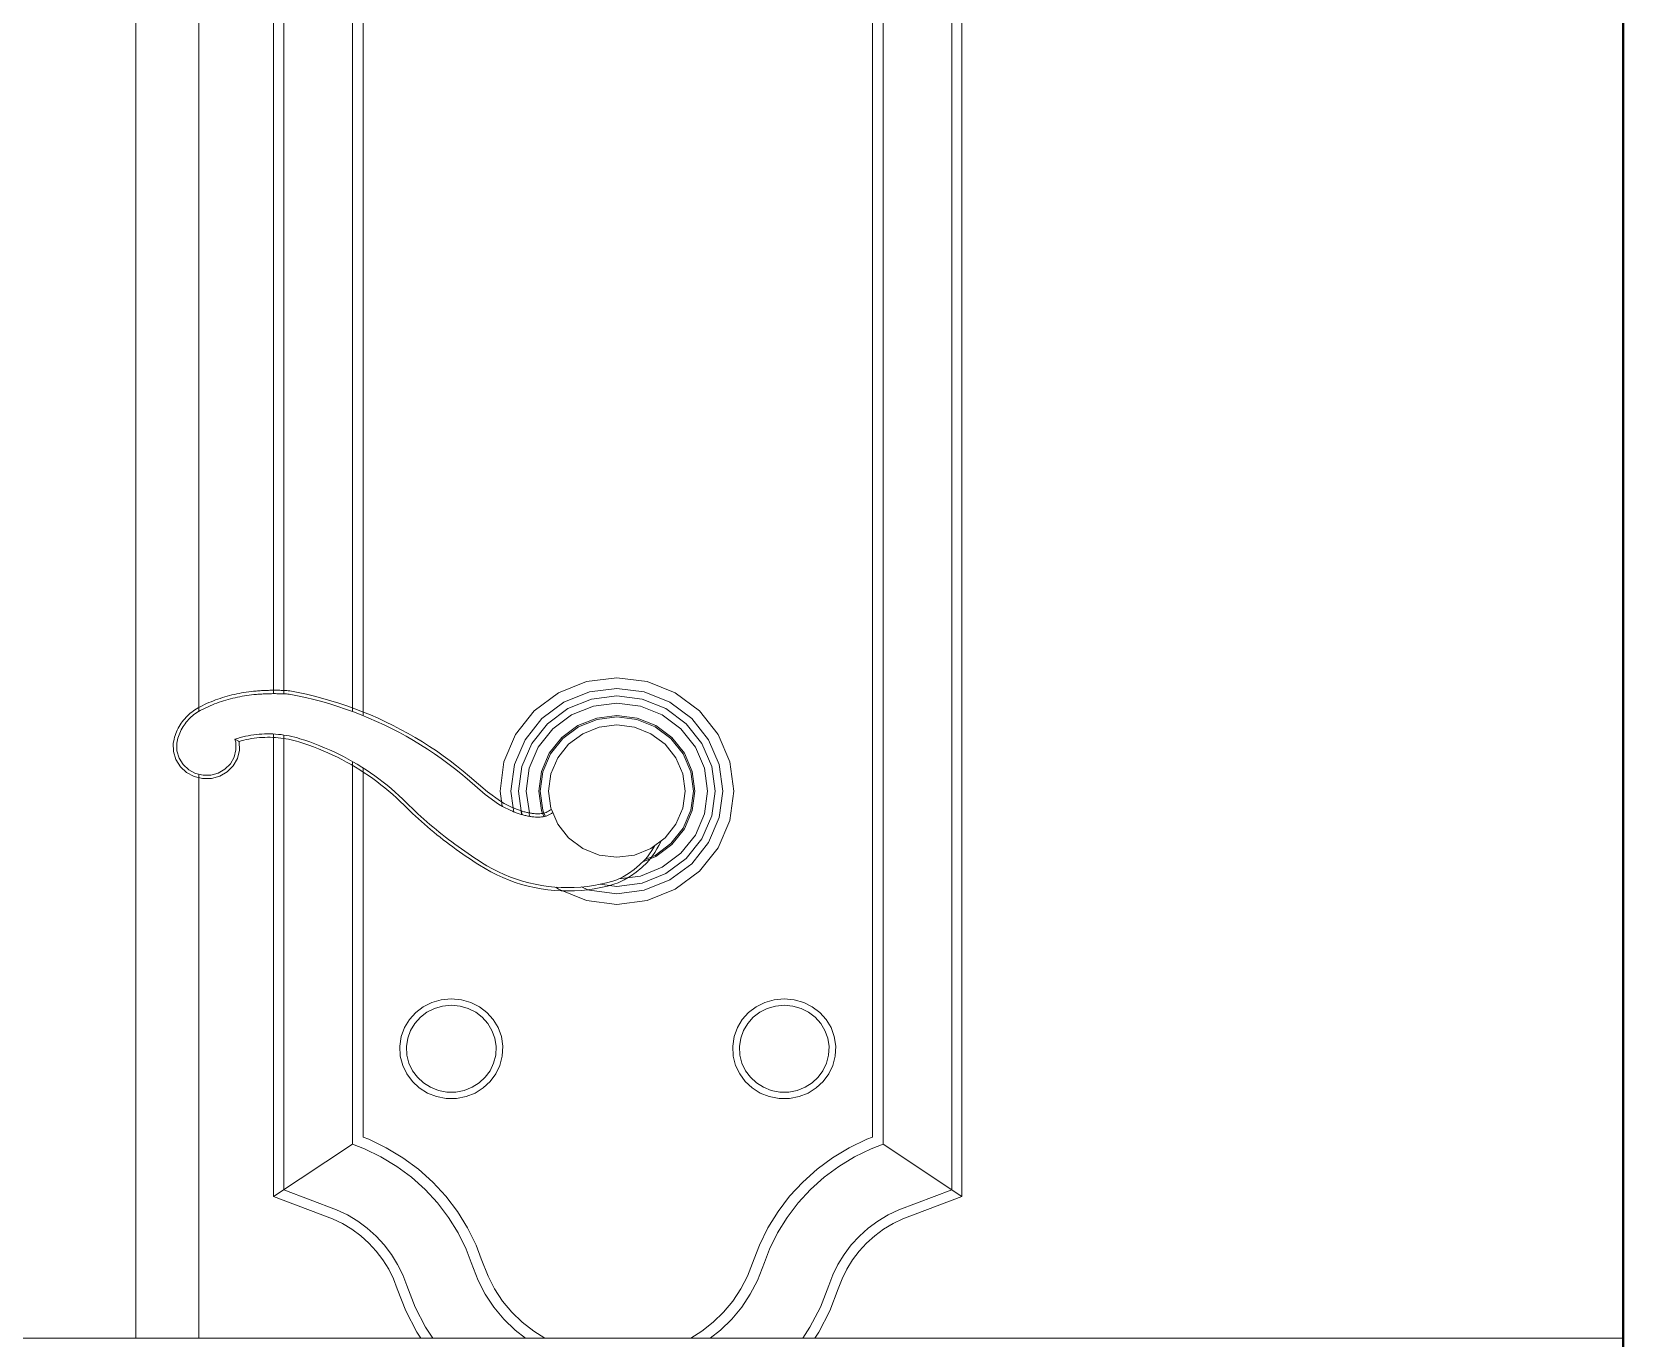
# Model space of a CAD drawing. Header units: inches. Extents: x 135267 to 147066, y -21506 to -19082.
# Drawn here: x 145339 to 145345.34, y -20342.61 to -20337.4 of the extents above; entities that cross this region are included whole.
import ezdxf

# ---------------------------------------------------------------- set-up
doc = ezdxf.new("R2010")
doc.units = ezdxf.units.IN
doc.header["$LTSCALE"] = 0.5
doc.header["$MEASUREMENT"] = 0
for name, color, linetype, lineweight in [('PARAPET', 50, 'Continuous', 13), ('wall', 1, 'Continuous', 40), ('window', 4, 'Continuous', 13)]:
    doc.layers.add(name, color=color, linetype=linetype, lineweight=lineweight)

msp = doc.modelspace()

# ---------------------------------------------------------------- linework, layer by layer
at = {"layer": 'PARAPET'}
for p, q in [((145309.3402, -20342.61), (145343.3402, -20342.61)), ((145343.3402, -20342.61), (145345.3402, -20342.61)), ((145345.3402, -20378.61), (145345.3402, -20342.61))]:
    msp.add_line(p, q, dxfattribs=at)
at = {"layer": 'wall'}
msp.add_line((145345.3402, -20263.61), (145345.3402, -20378.61), dxfattribs=at)
at = {"layer": 'window'}
for p, q in [((145339.6639, -20340.1102), (145339.6639, -20300.2955)), ((145339.4119, -20300.54), (145339.4119, -20342.61)), ((145339.9615, -20340.0399), (145339.9615, -20333.8241)), ((145340.0025, -20340.0272), (145340.002, -20333.851)), ((145342.6643, -20333.851), (145342.6643, -20342.0188)), ((145342.7047, -20333.8241), (145342.7047, -20342.0456)), ((145340.2754, -20340.1109), (145340.2754, -20334.0328)), ((145342.3909, -20334.0328), (145342.3909, -20341.8369)), ((145340.3184, -20334.0614), (145340.3184, -20340.1275)), ((145342.3479, -20341.8083), (145342.3479, -20334.0614)), ((145341.209, -20339.992), (145341.0967, -20340.0372)), ((145341.3295, -20339.9766), (145341.209, -20339.992)), ((145341.45, -20339.992), (145341.3295, -20339.9766)), ((145341.5623, -20340.0372), (145341.45, -20339.992)), ((145339.7124, -20340.0721), (145339.7035, -20340.0758)), ((145339.7214, -20340.0685), (145339.7124, -20340.0721)), ((145339.7305, -20340.065), (145339.7214, -20340.0685)), ((145339.7397, -20340.0617), (145339.7305, -20340.065)), ((145339.7488, -20340.0586), (145339.7397, -20340.0617)), ((145339.7534, -20340.0713), (145339.7444, -20340.0744)), ((145339.7581, -20340.0556), (145339.7488, -20340.0586)), ((145339.7624, -20340.0684), (145339.7534, -20340.0713)), ((145339.7674, -20340.0527), (145339.7581, -20340.0556)), ((145339.7715, -20340.0656), (145339.7624, -20340.0684)), ((145339.7767, -20340.05), (145339.7674, -20340.0527)), ((145339.7806, -20340.0629), (145339.7715, -20340.0656)), ((145339.7861, -20340.0474), (145339.7767, -20340.05)), ((145339.7898, -20340.0604), (145339.7806, -20340.0629)), ((145339.7955, -20340.045), (145339.7861, -20340.0474)), ((145339.799, -20340.0581), (145339.7898, -20340.0604)), ((145339.805, -20340.0428), (145339.7955, -20340.045)), ((145339.8082, -20340.0559), (145339.799, -20340.0581)), ((145339.8145, -20340.0407), (145339.805, -20340.0428)), ((145339.8175, -20340.0538), (145339.8082, -20340.0559)), ((145339.824, -20340.0387), (145339.8145, -20340.0407)), ((145339.8268, -20340.0519), (145339.8175, -20340.0538)), ((145339.8336, -20340.0369), (145339.824, -20340.0387)), ((145339.8361, -20340.0502), (145339.8268, -20340.0519)), ((145339.8432, -20340.0353), (145339.8336, -20340.0369)), ((145339.8455, -20340.0486), (145339.8361, -20340.0502)), ((145339.8528, -20340.0338), (145339.8432, -20340.0353)), ((145339.8549, -20340.0471), (145339.8455, -20340.0486)), ((145339.8625, -20340.0324), (145339.8528, -20340.0338)), ((145339.8643, -20340.0458), (145339.8549, -20340.0471)), ((145339.8722, -20340.0313), (145339.8625, -20340.0324)), ((145339.8738, -20340.0447), (145339.8643, -20340.0458)), ((145339.8819, -20340.0302), (145339.8722, -20340.0313)), ((145339.8833, -20340.0437), (145339.8738, -20340.0447)), ((145339.8915, -20340.0294), (145339.8819, -20340.0302)), ((145339.8927, -20340.0428), (145339.8833, -20340.0437)), ((145339.8971, -20340.0289), (145339.8915, -20340.0294)), ((145339.8982, -20340.0424), (145339.8927, -20340.0428)), ((145339.9026, -20340.0285), (145339.8971, -20340.0289)), ((145339.9036, -20340.042), (145339.8982, -20340.0424)), ((145339.9082, -20340.0282), (145339.9026, -20340.0285)), ((145339.9091, -20340.0417), (145339.9036, -20340.042)), ((145339.9137, -20340.0279), (145339.9082, -20340.0282)), ((145339.9145, -20340.0413), (145339.9091, -20340.0417)), ((145339.9193, -20340.0276), (145339.9137, -20340.0279)), ((145339.92, -20340.041), (145339.9145, -20340.0413)), ((145339.9248, -20340.0273), (145339.9193, -20340.0276)), ((145339.9254, -20340.0408), (145339.92, -20340.041)), ((145339.9304, -20340.0271), (145339.9248, -20340.0273)), ((145339.9309, -20340.0406), (145339.9254, -20340.0408)), ((145339.9359, -20340.0269), (145339.9304, -20340.0271)), ((145339.9364, -20340.0404), (145339.9309, -20340.0406)), ((145339.9415, -20340.0267), (145339.9359, -20340.0269)), ((145339.9418, -20340.0402), (145339.9364, -20340.0404)), ((145339.947, -20340.0266), (145339.9415, -20340.0267)), ((145339.9473, -20340.0401), (145339.9418, -20340.0402)), ((145339.9526, -20340.0265), (145339.947, -20340.0266)), ((145339.9528, -20340.04), (145339.9473, -20340.0401)), ((145339.9581, -20340.0264), (145339.9526, -20340.0265)), ((145339.9582, -20340.0399), (145339.9528, -20340.04)), ((145339.9637, -20340.0264), (145339.9581, -20340.0264)), ((145339.9637, -20340.0399), (145339.9582, -20340.0399)), ((145339.9692, -20340.0264), (145339.9637, -20340.0264)), ((145339.9691, -20340.0399), (145339.9637, -20340.0399)), ((145339.9746, -20340.04), (145339.9691, -20340.0399)), ((145339.9748, -20340.0265), (145339.9692, -20340.0264)), ((145339.9801, -20340.04), (145339.9746, -20340.04)), ((145339.9803, -20340.0265), (145339.9748, -20340.0265)), ((145339.9855, -20340.0401), (145339.9801, -20340.04)), ((145339.9859, -20340.0266), (145339.9803, -20340.0265)), ((145339.991, -20340.0403), (145339.9855, -20340.0401)), ((145339.9914, -20340.0268), (145339.9859, -20340.0266)), ((145339.9965, -20340.0405), (145339.991, -20340.0403)), ((145339.997, -20340.027), (145339.9914, -20340.0268)), ((145340.0019, -20340.0407), (145339.9965, -20340.0405)), ((145340.0025, -20340.0272), (145339.997, -20340.027)), ((145340.0019, -20340.0407), (145340.0025, -20340.0272)), ((145340.0074, -20340.0409), (145340.0019, -20340.0407)), ((145340.008, -20340.0274), (145340.0025, -20340.0272)), ((145340.0128, -20340.0412), (145340.0074, -20340.0409)), ((145340.0136, -20340.0277), (145340.008, -20340.0274)), ((145340.0183, -20340.0415), (145340.0128, -20340.0412)), ((145340.0191, -20340.028), (145340.0136, -20340.0277)), ((145340.0237, -20340.0418), (145340.0183, -20340.0415)), ((145340.0256, -20340.0284), (145340.0191, -20340.028)), ((145340.0564, -20340.0482), (145340.0237, -20340.0418)), ((145340.0593, -20340.035), (145340.0256, -20340.0284)), ((145340.0889, -20340.0553), (145340.0564, -20340.0482)), ((145340.0921, -20340.0422), (145340.0593, -20340.035)), ((145340.1213, -20340.0631), (145340.0889, -20340.0553)), ((145340.1248, -20340.05), (145340.0921, -20340.0422)), ((145340.1534, -20340.0716), (145340.1213, -20340.0631)), ((145340.1572, -20340.0586), (145340.1248, -20340.05)), ((145340.1854, -20340.0808), (145340.1534, -20340.0716)), ((145340.1895, -20340.0679), (145340.1572, -20340.0586)), ((145340.2215, -20340.0779), (145340.1895, -20340.0679)), ((145341.0967, -20340.0372), (145341.0002, -20340.109)), ((145341.2203, -20340.0329), (145341.1185, -20340.0738)), ((145341.2281, -20340.0614), (145341.1337, -20340.0994)), ((145341.3295, -20340.019), (145341.2203, -20340.0329)), ((145341.3295, -20340.0485), (145341.2281, -20340.0614)), ((145341.4387, -20340.0329), (145341.3295, -20340.019)), ((145341.4308, -20340.0614), (145341.3295, -20340.0485)), ((145341.5253, -20340.0994), (145341.4308, -20340.0614)), ((145341.5405, -20340.0738), (145341.4387, -20340.0329)), ((145341.6587, -20340.109), (145341.5623, -20340.0372)), ((145339.6125, -20340.134), (145339.6073, -20340.1397)), ((145339.6179, -20340.1284), (145339.6125, -20340.134)), ((145339.6235, -20340.1231), (145339.6179, -20340.1284)), ((145339.6294, -20340.118), (145339.6235, -20340.1231)), ((145339.633, -20340.1329), (145339.6278, -20340.1379)), ((145339.6354, -20340.1131), (145339.6294, -20340.118)), ((145339.6385, -20340.1282), (145339.633, -20340.1329)), ((145339.6417, -20340.1084), (145339.6354, -20340.1131)), ((145339.6441, -20340.1236), (145339.6385, -20340.1282)), ((145339.6481, -20340.104), (145339.6417, -20340.1084)), ((145339.6499, -20340.1193), (145339.6441, -20340.1236)), ((145339.6547, -20340.0998), (145339.6481, -20340.104)), ((145339.6559, -20340.1152), (145339.6499, -20340.1193)), ((145339.6614, -20340.0959), (145339.6547, -20340.0998)), ((145339.6621, -20340.1113), (145339.6559, -20340.1152)), ((145339.6683, -20340.0923), (145339.6614, -20340.0959)), ((145339.6683, -20340.1076), (145339.6621, -20340.1113)), ((145339.677, -20340.0879), (145339.6683, -20340.0923)), ((145339.6748, -20340.1042), (145339.6683, -20340.1076)), ((145339.6832, -20340.1), (145339.6748, -20340.1042)), ((145339.6858, -20340.0837), (145339.677, -20340.0879)), ((145339.6918, -20340.0959), (145339.6832, -20340.1)), ((145339.6946, -20340.0797), (145339.6858, -20340.0837)), ((145339.7004, -20340.092), (145339.6918, -20340.0959)), ((145339.7035, -20340.0758), (145339.6946, -20340.0797)), ((145339.7091, -20340.0882), (145339.7004, -20340.092)), ((145339.7178, -20340.0845), (145339.7091, -20340.0882)), ((145339.7266, -20340.081), (145339.7178, -20340.0845)), ((145339.7355, -20340.0776), (145339.7266, -20340.081)), ((145339.7444, -20340.0744), (145339.7355, -20340.0776)), ((145340.2171, -20340.0907), (145340.1854, -20340.0808)), ((145340.2486, -20340.1012), (145340.2171, -20340.0907)), ((145340.2533, -20340.0885), (145340.2215, -20340.0779)), ((145340.2799, -20340.1125), (145340.2486, -20340.1012)), ((145340.2849, -20340.0999), (145340.2533, -20340.0885)), ((145340.3108, -20340.1244), (145340.2799, -20340.1125)), ((145340.3161, -20340.1119), (145340.2849, -20340.0999)), ((145340.3415, -20340.137), (145340.3108, -20340.1244)), ((145340.3471, -20340.1247), (145340.3161, -20340.1119)), ((145340.3778, -20340.1381), (145340.3471, -20340.1247)), ((145341.0002, -20340.109), (145340.9262, -20340.2025)), ((145341.1185, -20340.0738), (145341.0311, -20340.1389)), ((145341.1337, -20340.0994), (145341.0526, -20340.1597)), ((145341.1487, -20340.1246), (145341.0738, -20340.1803)), ((145341.2359, -20340.0896), (145341.1487, -20340.1246)), ((145341.3295, -20340.0776), (145341.2359, -20340.0896)), ((145341.3295, -20340.127), (145341.2491, -20340.1372)), ((145341.3295, -20340.1323), (145341.2505, -20340.1424)), ((145341.4231, -20340.0896), (145341.3295, -20340.0776)), ((145341.4099, -20340.1372), (145341.3295, -20340.127)), ((145341.4085, -20340.1424), (145341.3295, -20340.1323)), ((145341.5103, -20340.1246), (145341.4231, -20340.0896)), ((145341.5851, -20340.1803), (145341.5103, -20340.1246)), ((145341.6064, -20340.1597), (145341.5253, -20340.0994)), ((145341.6279, -20340.1389), (145341.5405, -20340.0738)), ((145341.7327, -20340.2025), (145341.6587, -20340.109)), ((145339.5719, -20340.1989), (145339.5693, -20340.2061)), ((145339.5747, -20340.1918), (145339.5719, -20340.1989)), ((145339.5778, -20340.1848), (145339.5747, -20340.1918)), ((145339.5813, -20340.1779), (145339.5778, -20340.1848)), ((145339.5849, -20340.1711), (145339.5813, -20340.1779)), ((145339.5889, -20340.1645), (145339.5849, -20340.1711)), ((145339.5876, -20340.1969), (145339.5849, -20340.2036)), ((145339.5905, -20340.1904), (145339.5876, -20340.1969)), ((145339.5931, -20340.1581), (145339.5889, -20340.1645)), ((145339.5937, -20340.184), (145339.5905, -20340.1904)), ((145339.5976, -20340.1518), (145339.5931, -20340.1581)), ((145339.5971, -20340.1777), (145339.5937, -20340.184)), ((145339.6008, -20340.1715), (145339.5971, -20340.1777)), ((145339.6023, -20340.1457), (145339.5976, -20340.1518)), ((145339.6047, -20340.1655), (145339.6008, -20340.1715)), ((145339.6073, -20340.1397), (145339.6023, -20340.1457)), ((145339.6089, -20340.1597), (145339.6047, -20340.1655)), ((145339.6133, -20340.154), (145339.6089, -20340.1597)), ((145339.6179, -20340.1484), (145339.6133, -20340.154)), ((145339.6227, -20340.1431), (145339.6179, -20340.1484)), ((145339.6278, -20340.1379), (145339.6227, -20340.1431)), ((145340.3719, -20340.1503), (145340.3415, -20340.137)), ((145340.402, -20340.1642), (145340.3719, -20340.1503)), ((145340.4081, -20340.1521), (145340.3778, -20340.1381)), ((145340.4318, -20340.1788), (145340.402, -20340.1642)), ((145340.4382, -20340.1668), (145340.4081, -20340.1521)), ((145340.4612, -20340.194), (145340.4318, -20340.1788)), ((145340.4678, -20340.1822), (145340.4382, -20340.1668)), ((145340.4902, -20340.2099), (145340.4612, -20340.194)), ((145340.4972, -20340.1982), (145340.4678, -20340.1822)), ((145340.5261, -20340.2149), (145340.4972, -20340.1982)), ((145341.0311, -20340.1389), (145340.964, -20340.2237)), ((145341.0526, -20340.1597), (145340.9903, -20340.2384)), ((145341.0738, -20340.1803), (145341.0164, -20340.253)), ((145341.1741, -20340.1674), (145341.1098, -20340.2152)), ((145341.1769, -20340.172), (145341.1137, -20340.219)), ((145341.1371, -20340.2417), (145341.1935, -20340.1998)), ((145341.2491, -20340.1372), (145341.1741, -20340.1674)), ((145341.2505, -20340.1424), (145341.1769, -20340.172)), ((145341.1935, -20340.1998), (145341.2591, -20340.1734)), ((145341.2591, -20340.1734), (145341.3295, -20340.1645)), ((145341.3295, -20340.1645), (145341.3999, -20340.1734)), ((145341.3999, -20340.1734), (145341.4655, -20340.1998)), ((145341.4821, -20340.172), (145341.4085, -20340.1424)), ((145341.4848, -20340.1674), (145341.4099, -20340.1372)), ((145341.4655, -20340.1998), (145341.5218, -20340.2417)), ((145341.5453, -20340.219), (145341.4821, -20340.172)), ((145341.5492, -20340.2152), (145341.4848, -20340.1674)), ((145341.6426, -20340.253), (145341.5851, -20340.1803)), ((145341.6686, -20340.2384), (145341.6064, -20340.1597)), ((145341.695, -20340.2237), (145341.6279, -20340.1389)), ((145339.5634, -20340.2283), (145339.5618, -20340.2369)), ((145339.5618, -20340.2369), (145339.5624, -20340.27)), ((145339.565, -20340.2208), (145339.5634, -20340.2283)), ((145339.567, -20340.2135), (145339.565, -20340.2208)), ((145339.5693, -20340.2061), (145339.567, -20340.2135)), ((145339.577, -20340.2309), (145339.5757, -20340.2379)), ((145339.5757, -20340.2379), (145339.5763, -20340.268)), ((145339.5786, -20340.224), (145339.577, -20340.2309)), ((145339.5804, -20340.2171), (145339.5786, -20340.224)), ((145339.5825, -20340.2103), (145339.5804, -20340.2171)), ((145339.5849, -20340.2036), (145339.5825, -20340.2103)), ((145339.8073, -20340.2215), (145339.8178, -20340.2182)), ((145339.811, -20340.2338), (145339.8073, -20340.2215)), ((145339.8073, -20340.2215), (145339.8215, -20340.2288)), ((145339.8116, -20340.2638), (145339.811, -20340.2338)), ((145339.8178, -20340.2182), (145339.8283, -20340.2152)), ((145339.8215, -20340.2288), (145339.8225, -20340.2293)), ((145339.8219, -20340.2311), (145339.8245, -20340.2304)), ((145339.8245, -20340.2304), (145339.8321, -20340.2282)), ((145339.8249, -20340.2317), (145339.8245, -20340.2304)), ((145339.8255, -20340.2653), (145339.8249, -20340.2317)), ((145339.8283, -20340.2152), (145339.839, -20340.2125)), ((145339.8321, -20340.2282), (145339.8423, -20340.2256)), ((145339.839, -20340.2125), (145339.8496, -20340.21)), ((145339.8423, -20340.2256), (145339.8527, -20340.2232)), ((145339.8496, -20340.21), (145339.8604, -20340.2078)), ((145339.8527, -20340.2232), (145339.8631, -20340.2211)), ((145339.8604, -20340.2078), (145339.8712, -20340.2059)), ((145339.8631, -20340.2211), (145339.8735, -20340.2192)), ((145339.8712, -20340.2059), (145339.8821, -20340.2043)), ((145339.8735, -20340.2192), (145339.884, -20340.2177)), ((145339.8821, -20340.2043), (145339.893, -20340.2029)), ((145339.884, -20340.2177), (145339.8945, -20340.2163)), ((145339.893, -20340.2029), (145339.9039, -20340.2019)), ((145339.8945, -20340.2163), (145339.9051, -20340.2153)), ((145339.9039, -20340.2019), (145339.9148, -20340.2011)), ((145339.9051, -20340.2153), (145339.9157, -20340.2145)), ((145339.9148, -20340.2011), (145339.9258, -20340.2006)), ((145339.9157, -20340.2145), (145339.9263, -20340.2141)), ((145339.9258, -20340.2006), (145339.9368, -20340.2003)), ((145339.9263, -20340.2141), (145339.9369, -20340.2138)), ((145339.9368, -20340.2003), (145339.9478, -20340.2004)), ((145339.9369, -20340.2138), (145339.9475, -20340.2139)), ((145339.9475, -20340.2139), (145339.9581, -20340.2142)), ((145339.9478, -20340.2004), (145339.9588, -20340.2007)), ((145339.9581, -20340.2142), (145339.9687, -20340.2148)), ((145339.9588, -20340.2007), (145339.9697, -20340.2014)), ((145339.9615, -20342.0456), (145339.9615, -20340.2009)), ((145339.9687, -20340.2148), (145339.9793, -20340.2157)), ((145339.9697, -20340.2014), (145339.9807, -20340.2022)), ((145339.9793, -20340.2157), (145339.9899, -20340.2168)), ((145339.9807, -20340.2022), (145339.9916, -20340.2034)), ((145339.9899, -20340.2168), (145340.0004, -20340.2182)), ((145339.9916, -20340.2034), (145340.0025, -20340.2049)), ((145340.0004, -20340.2182), (145340.0109, -20340.2199)), ((145340.002, -20342.0188), (145340.0025, -20340.2049)), ((145340.0025, -20340.2049), (145340.0133, -20340.2066)), ((145340.0109, -20340.2199), (145340.0213, -20340.2219)), ((145340.0133, -20340.2066), (145340.0241, -20340.2086)), ((145340.0213, -20340.2219), (145340.0317, -20340.2241)), ((145340.0241, -20340.2086), (145340.0348, -20340.2109)), ((145340.0317, -20340.2241), (145340.042, -20340.2266)), ((145340.0348, -20340.2109), (145340.0455, -20340.2135)), ((145340.042, -20340.2266), (145340.0522, -20340.2293)), ((145340.0455, -20340.2135), (145340.0561, -20340.2163)), ((145340.0522, -20340.2293), (145340.0624, -20340.2323)), ((145340.0561, -20340.2163), (145340.0666, -20340.2194)), ((145340.0624, -20340.2323), (145340.082, -20340.2386)), ((145340.0666, -20340.2194), (145340.0865, -20340.2258)), ((145340.082, -20340.2386), (145340.1016, -20340.2453)), ((145340.0865, -20340.2258), (145340.1064, -20340.2326)), ((145340.1016, -20340.2453), (145340.121, -20340.2524)), ((145340.1064, -20340.2326), (145340.126, -20340.2398)), ((145340.121, -20340.2524), (145340.1402, -20340.2599)), ((145340.126, -20340.2398), (145340.1455, -20340.2474)), ((145340.1402, -20340.2599), (145340.1593, -20340.2678)), ((145340.1455, -20340.2474), (145340.1649, -20340.2554)), ((145340.1649, -20340.2554), (145340.1841, -20340.2637)), ((145340.5189, -20340.2264), (145340.4902, -20340.2099)), ((145340.5472, -20340.2435), (145340.5189, -20340.2264)), ((145340.5546, -20340.2321), (145340.5261, -20340.2149)), ((145340.575, -20340.2612), (145340.5472, -20340.2435)), ((145340.5828, -20340.25), (145340.5546, -20340.2321)), ((145340.6025, -20340.2796), (145340.575, -20340.2612)), ((145340.6105, -20340.2685), (145340.5828, -20340.25)), ((145340.9262, -20340.2025), (145340.8797, -20340.3114)), ((145340.964, -20340.2237), (145340.9218, -20340.3224)), ((145340.9903, -20340.2384), (145340.9512, -20340.33)), ((145341.0164, -20340.253), (145340.9802, -20340.3376)), ((145341.1098, -20340.2152), (145341.0604, -20340.2777)), ((145341.1137, -20340.219), (145341.0652, -20340.2803)), ((145341.0939, -20340.2964), (145341.1371, -20340.2417)), ((145341.5218, -20340.2417), (145341.5651, -20340.2964)), ((145341.5938, -20340.2803), (145341.5453, -20340.219)), ((145341.5985, -20340.2777), (145341.5492, -20340.2152)), ((145341.6787, -20340.3376), (145341.6426, -20340.253)), ((145341.7077, -20340.33), (145341.6686, -20340.2384)), ((145341.7371, -20340.3224), (145341.695, -20340.2237)), ((145341.7793, -20340.3114), (145341.7327, -20340.2025)), ((145339.5624, -20340.27), (145339.572, -20340.3023)), ((145339.572, -20340.3023), (145339.5899, -20340.3311)), ((145339.5763, -20340.268), (145339.5849, -20340.2969)), ((145339.5849, -20340.2969), (145339.6008, -20340.3226)), ((145339.6008, -20340.3226), (145339.6231, -20340.3435)), ((145339.7676, -20340.3409), (145339.7891, -20340.3193)), ((145339.7891, -20340.3193), (145339.8041, -20340.293)), ((145339.8004, -20340.3274), (145339.8171, -20340.298)), ((145339.8041, -20340.293), (145339.8116, -20340.2638)), ((145339.8171, -20340.298), (145339.8255, -20340.2653)), ((145340.1593, -20340.2678), (145340.1782, -20340.276)), ((145340.1782, -20340.276), (145340.197, -20340.2846)), ((145340.1841, -20340.2637), (145340.2031, -20340.2725)), ((145340.197, -20340.2846), (145340.2155, -20340.2936)), ((145340.2031, -20340.2725), (145340.2219, -20340.2816)), ((145340.2155, -20340.2936), (145340.2339, -20340.3029)), ((145340.2219, -20340.2816), (145340.2405, -20340.291)), ((145340.2339, -20340.3029), (145340.252, -20340.3126)), ((145340.2405, -20340.291), (145340.2589, -20340.3009)), ((145340.252, -20340.3126), (145340.27, -20340.3227)), ((145340.2589, -20340.3009), (145340.2771, -20340.3111)), ((145340.27, -20340.3227), (145340.2877, -20340.3331)), ((145340.2754, -20341.8369), (145340.2754, -20340.3101)), ((145340.2771, -20340.3111), (145340.2951, -20340.3216)), ((145340.2951, -20340.3216), (145340.3128, -20340.3326)), ((145340.6295, -20340.2985), (145340.6025, -20340.2796)), ((145340.6378, -20340.2876), (145340.6105, -20340.2685)), ((145340.6561, -20340.318), (145340.6295, -20340.2985)), ((145340.6646, -20340.3073), (145340.6378, -20340.2876)), ((145340.6822, -20340.3381), (145340.6561, -20340.318)), ((145340.691, -20340.3276), (145340.6646, -20340.3073)), ((145340.8797, -20340.3114), (145340.8638, -20340.4284)), ((145340.9218, -20340.3224), (145340.9075, -20340.4284)), ((145341.0604, -20340.2777), (145341.0294, -20340.3504)), ((145341.0652, -20340.2803), (145341.0347, -20340.3517)), ((145341.0667, -20340.3601), (145341.0939, -20340.2964)), ((145341.5651, -20340.2964), (145341.5923, -20340.3601)), ((145341.6242, -20340.3517), (145341.5938, -20340.2803)), ((145341.6296, -20340.3504), (145341.5985, -20340.2777)), ((145341.7515, -20340.4284), (145341.7371, -20340.3224)), ((145341.7951, -20340.4284), (145341.7793, -20340.3114)), ((145339.5899, -20340.3311), (145339.6148, -20340.3544)), ((145339.6148, -20340.3544), (145339.6451, -20340.3707)), ((145339.6231, -20340.3435), (145339.6502, -20340.358)), ((145339.6451, -20340.3707), (145339.6787, -20340.3788)), ((145339.6502, -20340.358), (145339.6803, -20340.3653)), ((145339.6639, -20342.61), (145339.6639, -20340.3613)), ((145339.6787, -20340.3788), (145339.7134, -20340.3782)), ((145339.6803, -20340.3653), (145339.7113, -20340.3647)), ((145339.7113, -20340.3647), (145339.7411, -20340.3564)), ((145339.7134, -20340.3782), (145339.7467, -20340.3689)), ((145339.7411, -20340.3564), (145339.7676, -20340.3409)), ((145339.7467, -20340.3689), (145339.7763, -20340.3516)), ((145339.7763, -20340.3516), (145339.8004, -20340.3274)), ((145340.2877, -20340.3331), (145340.3052, -20340.3439)), ((145340.3052, -20340.3439), (145340.3225, -20340.355)), ((145340.3128, -20340.3326), (145340.3303, -20340.3438)), ((145340.3184, -20340.3361), (145340.3184, -20341.8083)), ((145340.3225, -20340.355), (145340.3396, -20340.3665)), ((145340.3303, -20340.3438), (145340.3476, -20340.3554)), ((145340.3396, -20340.3665), (145340.3564, -20340.3782)), ((145340.3476, -20340.3554), (145340.3646, -20340.3674)), ((145340.3564, -20340.3782), (145340.3729, -20340.3904)), ((145340.3646, -20340.3674), (145340.3814, -20340.3797)), ((145340.3814, -20340.3797), (145340.3979, -20340.3923)), ((145340.7079, -20340.3587), (145340.6822, -20340.3381)), ((145340.7169, -20340.3484), (145340.691, -20340.3276)), ((145340.7331, -20340.3799), (145340.7079, -20340.3587)), ((145340.7422, -20340.3697), (145340.7169, -20340.3484)), ((145340.8052, -20340.442), (145340.7331, -20340.3799)), ((145340.814, -20340.4315), (145340.7422, -20340.3697)), ((145340.9512, -20340.33), (145340.9379, -20340.4284)), ((145340.9802, -20340.3376), (145340.9679, -20340.4284)), ((145341.0294, -20340.3504), (145341.0188, -20340.4284)), ((145341.0347, -20340.3517), (145341.0243, -20340.4284)), ((145341.0574, -20340.4284), (145341.0667, -20340.3601)), ((145341.5923, -20340.3601), (145341.6015, -20340.4284)), ((145341.6346, -20340.4284), (145341.6242, -20340.3517)), ((145341.6402, -20340.4284), (145341.6296, -20340.3504)), ((145341.691, -20340.4284), (145341.6787, -20340.3376)), ((145341.7211, -20340.4284), (145341.7077, -20340.33)), ((145340.3729, -20340.3904), (145340.3892, -20340.4028)), ((145340.3892, -20340.4028), (145340.4052, -20340.4156)), ((145340.3979, -20340.3923), (145340.4142, -20340.4052)), ((145340.4052, -20340.4156), (145340.421, -20340.4287)), ((145340.4142, -20340.4052), (145340.4301, -20340.4185)), ((145340.421, -20340.4287), (145340.4364, -20340.4421)), ((145340.4301, -20340.4185), (145340.4458, -20340.4321)), ((145340.4364, -20340.4421), (145340.4516, -20340.4558)), ((145340.4458, -20340.4321), (145340.4612, -20340.446)), ((145340.4612, -20340.446), (145340.4763, -20340.4602)), ((145340.8575, -20340.4799), (145340.8052, -20340.442)), ((145340.8652, -20340.4687), (145340.814, -20340.4315)), ((145340.8638, -20340.4284), (145340.872, -20340.4884)), ((145340.9075, -20340.4284), (145340.9161, -20340.4951)), ((145340.9379, -20340.4284), (145340.9481, -20340.5073)), ((145340.9679, -20340.4284), (145340.9814, -20340.5155)), ((145341.0188, -20340.4284), (145341.0294, -20340.5064)), ((145341.0243, -20340.4284), (145341.0347, -20340.505)), ((145341.0667, -20340.4967), (145341.0574, -20340.4284)), ((145341.6015, -20340.4284), (145341.5923, -20340.4967)), ((145341.6242, -20340.505), (145341.6346, -20340.4284)), ((145341.6296, -20340.5064), (145341.6402, -20340.4284)), ((145341.6787, -20340.5191), (145341.691, -20340.4284)), ((145341.7085, -20340.5269), (145341.7211, -20340.4284)), ((145341.7371, -20340.5343), (145341.7515, -20340.4284)), ((145341.7793, -20340.5453), (145341.7951, -20340.4284)), ((145340.4516, -20340.4558), (145340.4665, -20340.4698)), ((145340.4665, -20340.4698), (145340.4812, -20340.4841)), ((145340.4763, -20340.4602), (145340.4911, -20340.4747)), ((145340.4812, -20340.4841), (145340.4925, -20340.4953)), ((145340.4911, -20340.4747), (145340.5024, -20340.4858)), ((145340.4925, -20340.4953), (145340.504, -20340.5065)), ((145340.5024, -20340.4858), (145340.5138, -20340.4969)), ((145340.504, -20340.5065), (145340.5156, -20340.5176)), ((145340.5138, -20340.4969), (145340.5253, -20340.5079)), ((145340.5253, -20340.5079), (145340.5369, -20340.5188)), ((145340.8737, -20340.4894), (145340.8575, -20340.4799)), ((145340.8804, -20340.4775), (145340.8652, -20340.4687)), ((145340.9066, -20340.5057), (145340.8737, -20340.4894)), ((145340.9128, -20340.4936), (145340.8804, -20340.4775)), ((145340.9103, -20340.5074), (145340.9066, -20340.5057)), ((145340.9139, -20340.509), (145340.9103, -20340.5074)), ((145340.9161, -20340.4951), (145340.9128, -20340.4936)), ((145340.9176, -20340.5106), (145340.9139, -20340.509)), ((145340.9196, -20340.4967), (145340.9161, -20340.4951)), ((145340.9161, -20340.4951), (145340.9187, -20340.511)), ((145340.9213, -20340.5121), (145340.9176, -20340.5106)), ((145340.9231, -20340.4982), (145340.9196, -20340.4967)), ((145340.925, -20340.5136), (145340.9213, -20340.5121)), ((145340.9266, -20340.4996), (145340.9231, -20340.4982)), ((145340.9287, -20340.515), (145340.925, -20340.5136)), ((145340.9301, -20340.501), (145340.9266, -20340.4996)), ((145340.9325, -20340.5163), (145340.9287, -20340.515)), ((145340.9337, -20340.5024), (145340.9301, -20340.501)), ((145340.9362, -20340.5177), (145340.9325, -20340.5163)), ((145340.9373, -20340.5037), (145340.9337, -20340.5024)), ((145340.9409, -20340.5049), (145340.9373, -20340.5037)), ((145340.9445, -20340.5061), (145340.9409, -20340.5049)), ((145340.9481, -20340.5073), (145340.9445, -20340.5061)), ((145340.9481, -20340.5073), (145340.9515, -20340.5224)), ((145340.9481, -20340.5073), (145340.9498, -20340.5219)), ((145340.9517, -20340.5084), (145340.9481, -20340.5073)), ((145340.9554, -20340.5095), (145340.9517, -20340.5084)), ((145340.9591, -20340.5105), (145340.9554, -20340.5095)), ((145340.9627, -20340.5114), (145340.9591, -20340.5105)), ((145340.9664, -20340.5123), (145340.9627, -20340.5114)), ((145340.9701, -20340.5132), (145340.9664, -20340.5123)), ((145340.9739, -20340.514), (145340.9701, -20340.5132)), ((145340.9776, -20340.5147), (145340.9739, -20340.514)), ((145340.9814, -20340.5155), (145340.9776, -20340.5147)), ((145340.9814, -20340.5155), (145340.9802, -20340.5191)), ((145340.9851, -20340.5161), (145340.9814, -20340.5155)), ((145340.9889, -20340.5167), (145340.9851, -20340.5161)), ((145340.9926, -20340.5173), (145340.9889, -20340.5167)), ((145341.0294, -20340.5064), (145341.0329, -20340.5175)), ((145341.0379, -20340.5164), (145341.0329, -20340.5175)), ((145341.0347, -20340.505), (145341.0379, -20340.5164)), ((145341.0429, -20340.515), (145341.0379, -20340.5164)), ((145341.0379, -20340.5164), (145341.0448, -20340.5285)), ((145341.0477, -20340.5133), (145341.0429, -20340.515)), ((145341.0524, -20340.5113), (145341.0477, -20340.5133)), ((145341.057, -20340.509), (145341.0524, -20340.5113)), ((145341.0614, -20340.5064), (145341.057, -20340.509)), ((145341.0657, -20340.5036), (145341.0614, -20340.5064)), ((145341.0687, -20340.5013), (145341.0657, -20340.5036)), ((145341.0687, -20340.5013), (145341.0667, -20340.4967)), ((145341.0687, -20340.5013), (145341.0739, -20340.5144)), ((145341.0739, -20340.5144), (145341.069, -20340.5177)), ((145341.0939, -20340.5603), (145341.0739, -20340.5144)), ((145341.5923, -20340.4967), (145341.5651, -20340.5603)), ((145341.5938, -20340.5764), (145341.6242, -20340.505)), ((145341.5985, -20340.5791), (145341.6296, -20340.5064)), ((145340.5156, -20340.5176), (145340.5273, -20340.5285)), ((145340.5273, -20340.5285), (145340.5391, -20340.5394)), ((145340.5369, -20340.5188), (145340.5486, -20340.5295)), ((145340.5391, -20340.5394), (145340.551, -20340.5501)), ((145340.5486, -20340.5295), (145340.5605, -20340.5402)), ((145340.551, -20340.5501), (145340.5631, -20340.5607)), ((145340.5605, -20340.5402), (145340.5724, -20340.5507)), ((145340.5631, -20340.5607), (145340.5752, -20340.5713)), ((145340.5724, -20340.5507), (145340.5844, -20340.5612)), ((145340.5752, -20340.5713), (145340.5874, -20340.5817)), ((145340.5844, -20340.5612), (145340.5966, -20340.5715)), ((145340.5966, -20340.5715), (145340.6088, -20340.5817)), ((145340.94, -20340.5189), (145340.9362, -20340.5177)), ((145340.9438, -20340.5201), (145340.94, -20340.5189)), ((145340.9477, -20340.5213), (145340.9438, -20340.5201)), ((145340.9515, -20340.5224), (145340.9477, -20340.5213)), ((145340.9554, -20340.5235), (145340.9515, -20340.5224)), ((145340.9592, -20340.5245), (145340.9554, -20340.5235)), ((145340.9631, -20340.5254), (145340.9592, -20340.5245)), ((145340.967, -20340.5263), (145340.9631, -20340.5254)), ((145340.9709, -20340.5272), (145340.967, -20340.5263)), ((145340.9749, -20340.528), (145340.9709, -20340.5272)), ((145340.9788, -20340.5287), (145340.9749, -20340.528)), ((145340.9828, -20340.5294), (145340.9788, -20340.5287)), ((145340.9802, -20340.5191), (145340.9828, -20340.5294)), ((145340.9867, -20340.53), (145340.9828, -20340.5294)), ((145340.9907, -20340.5306), (145340.9867, -20340.53)), ((145340.9947, -20340.5311), (145340.9907, -20340.5306)), ((145340.9964, -20340.5178), (145340.9926, -20340.5173)), ((145340.9986, -20340.5316), (145340.9947, -20340.5311)), ((145341, -20340.5182), (145340.9964, -20340.5178)), ((145341.0051, -20340.5321), (145340.9986, -20340.5316)), ((145341.0057, -20340.5186), (145341, -20340.5182)), ((145341.0115, -20340.5322), (145341.0051, -20340.5321)), ((145341.0119, -20340.5187), (145341.0057, -20340.5186)), ((145341.0175, -20340.5324), (145341.0115, -20340.5322)), ((145341.0176, -20340.5189), (145341.0119, -20340.5187)), ((145341.0236, -20340.5322), (145341.0175, -20340.5324)), ((145341.0227, -20340.5187), (145341.0176, -20340.5189)), ((145341.0278, -20340.5183), (145341.0227, -20340.5187)), ((145341.0296, -20340.5317), (145341.0236, -20340.5322)), ((145341.0329, -20340.5175), (145341.0278, -20340.5183)), ((145341.0355, -20340.5307), (145341.0296, -20340.5317)), ((145341.0329, -20340.5175), (145341.0394, -20340.5299)), ((145341.0414, -20340.5294), (145341.0355, -20340.5307)), ((145341.0472, -20340.5278), (145341.0414, -20340.5294)), ((145341.0529, -20340.5258), (145341.0472, -20340.5278)), ((145341.0584, -20340.5234), (145341.0529, -20340.5258)), ((145341.0638, -20340.5208), (145341.0584, -20340.5234)), ((145341.069, -20340.5177), (145341.0638, -20340.5208)), ((145341.1371, -20340.615), (145341.0939, -20340.5603)), ((145341.5651, -20340.5603), (145341.5218, -20340.615)), ((145341.5453, -20340.6377), (145341.5938, -20340.5764)), ((145341.5492, -20340.6415), (145341.5985, -20340.5791)), ((145341.6426, -20340.6037), (145341.6787, -20340.5191)), ((145341.6686, -20340.6183), (145341.7085, -20340.5269)), ((145341.695, -20340.6331), (145341.7371, -20340.5343)), ((145341.7327, -20340.6542), (145341.7793, -20340.5453)), ((145340.5874, -20340.5817), (145340.5998, -20340.592)), ((145340.5998, -20340.592), (145340.6122, -20340.6022)), ((145340.6088, -20340.5817), (145340.6211, -20340.5918)), ((145340.6122, -20340.6022), (145340.6247, -20340.6122)), ((145340.6211, -20340.5918), (145340.6335, -20340.6018)), ((145340.6247, -20340.6122), (145340.6373, -20340.6222)), ((145340.6335, -20340.6018), (145340.6461, -20340.6117)), ((145340.6373, -20340.6222), (145340.6501, -20340.632)), ((145340.6461, -20340.6117), (145340.6587, -20340.6214)), ((145340.6501, -20340.632), (145340.6629, -20340.6417)), ((145340.6587, -20340.6214), (145340.6714, -20340.6311)), ((145340.6629, -20340.6417), (145340.6758, -20340.6513)), ((145340.6714, -20340.6311), (145340.6842, -20340.6406)), ((145340.6842, -20340.6406), (145340.6971, -20340.65)), ((145341.1935, -20340.6569), (145341.1371, -20340.615)), ((145341.5218, -20340.615), (145341.4655, -20340.6569)), ((145341.4821, -20340.6847), (145341.5453, -20340.6377)), ((145341.4848, -20340.6894), (145341.5492, -20340.6415)), ((145341.497, -20340.6448), (145341.5045, -20340.6305)), ((145341.5045, -20340.6305), (145341.5065, -20340.6264)), ((145341.5851, -20340.6764), (145341.6426, -20340.6037)), ((145341.6064, -20340.697), (145341.6686, -20340.6183)), ((145341.6279, -20340.7178), (145341.695, -20340.6331)), ((145340.6758, -20340.6513), (145340.6888, -20340.6608)), ((145340.6888, -20340.6608), (145340.7019, -20340.6702)), ((145340.6971, -20340.65), (145340.7101, -20340.6593)), ((145340.7019, -20340.6702), (145340.7151, -20340.6794)), ((145340.7101, -20340.6593), (145340.7232, -20340.6685)), ((145340.7151, -20340.6794), (145340.7284, -20340.6886)), ((145340.7232, -20340.6685), (145340.7363, -20340.6775)), ((145340.7284, -20340.6886), (145340.7417, -20340.6976)), ((145340.7363, -20340.6775), (145340.7496, -20340.6865)), ((145340.7417, -20340.6976), (145340.7552, -20340.7065)), ((145340.7496, -20340.6865), (145340.7629, -20340.6953)), ((145340.7552, -20340.7065), (145340.7687, -20340.7152)), ((145340.7629, -20340.6953), (145340.7764, -20340.704)), ((145340.7764, -20340.704), (145340.7899, -20340.7125)), ((145341.2591, -20340.6833), (145341.1935, -20340.6569)), ((145341.3295, -20340.6923), (145341.2591, -20340.6833)), ((145341.3999, -20340.6833), (145341.3295, -20340.6923)), ((145341.4655, -20340.6569), (145341.3999, -20340.6833)), ((145341.4197, -20340.7229), (145341.4396, -20340.7037)), ((145341.4329, -20340.7102), (145341.4623, -20340.699)), ((145341.4396, -20340.7037), (145341.4424, -20340.7007)), ((145341.4424, -20340.7007), (145341.4821, -20340.6847)), ((145341.4424, -20340.7007), (145341.4513, -20340.6907)), ((145341.4498, -20340.713), (145341.4623, -20340.699)), ((145341.4513, -20340.6907), (145341.46, -20340.6786)), ((145341.46, -20340.6786), (145341.4687, -20340.6655)), ((145341.4623, -20340.699), (145341.4715, -20340.6861)), ((145341.4623, -20340.699), (145341.4848, -20340.6894)), ((145341.4687, -20340.6655), (145341.477, -20340.6521)), ((145341.4715, -20340.6861), (145341.4805, -20340.6727)), ((145341.477, -20340.6521), (145341.4807, -20340.6456)), ((145341.4805, -20340.6727), (145341.489, -20340.6589)), ((145341.489, -20340.6589), (145341.497, -20340.6448)), ((145341.5103, -20340.7321), (145341.5851, -20340.6764)), ((145341.5253, -20340.7574), (145341.6064, -20340.697)), ((145341.6587, -20340.7478), (145341.7327, -20340.6542)), ((145340.7687, -20340.7152), (145340.7823, -20340.7239)), ((145340.7823, -20340.7239), (145340.8046, -20340.7376)), ((145340.7899, -20340.7125), (145340.8118, -20340.7261)), ((145340.8046, -20340.7376), (145340.8277, -20340.7505)), ((145340.8118, -20340.7261), (145340.8344, -20340.7387)), ((145340.8277, -20340.7505), (145340.8512, -20340.7625)), ((145340.8344, -20340.7387), (145340.8574, -20340.7504)), ((145340.8512, -20340.7625), (145340.8753, -20340.7735)), ((145340.8574, -20340.7504), (145340.881, -20340.7612)), ((145340.881, -20340.7612), (145340.905, -20340.771)), ((145341.3378, -20340.778), (145341.4231, -20340.7671)), ((145341.3518, -20340.771), (145341.3757, -20340.7567)), ((145341.3587, -20340.7827), (145341.3834, -20340.7679)), ((145341.3757, -20340.7567), (145341.3984, -20340.7406)), ((145341.3834, -20340.7679), (145341.407, -20340.7512)), ((145341.3984, -20340.7406), (145341.4197, -20340.7229)), ((145341.407, -20340.7512), (145341.4292, -20340.7329)), ((145341.4231, -20340.7671), (145341.5103, -20340.7321)), ((145341.4292, -20340.7329), (145341.4498, -20340.713)), ((145341.4308, -20340.7953), (145341.5253, -20340.7574)), ((145341.5405, -20340.7829), (145341.6279, -20340.7178)), ((145341.5623, -20340.8196), (145341.6587, -20340.7478)), ((145340.8753, -20340.7735), (145340.8998, -20340.7835)), ((145340.8998, -20340.7835), (145340.9248, -20340.7925)), ((145340.905, -20340.771), (145340.9294, -20340.7798)), ((145340.9248, -20340.7925), (145340.9501, -20340.8005)), ((145340.9294, -20340.7798), (145340.9541, -20340.7876)), ((145340.9501, -20340.8005), (145340.9757, -20340.8075)), ((145340.9541, -20340.7876), (145340.9792, -20340.7944)), ((145340.9757, -20340.8075), (145341.0016, -20340.8133)), ((145340.9792, -20340.7944), (145341.0045, -20340.8001)), ((145341.0016, -20340.8133), (145341.0278, -20340.8182)), ((145341.0045, -20340.8001), (145341.0301, -20340.8049)), ((145341.0278, -20340.8182), (145341.0541, -20340.8219)), ((145341.0301, -20340.8049), (145341.0559, -20340.8085)), ((145341.0541, -20340.8219), (145341.0806, -20340.8246)), ((145341.0559, -20340.8085), (145341.0817, -20340.8112)), ((145341.0806, -20340.8246), (145341.1071, -20340.8262)), ((145341.0817, -20340.8112), (145341.1077, -20340.8127)), ((145341.0857, -20340.8114), (145341.0967, -20340.8196)), ((145341.0967, -20340.8196), (145341.209, -20340.8647)), ((145341.1071, -20340.8262), (145341.1338, -20340.8267)), ((145341.1077, -20340.8127), (145341.1337, -20340.8132)), ((145341.1337, -20340.8132), (145341.1598, -20340.8127)), ((145341.1338, -20340.8267), (145341.1604, -20340.8262)), ((145341.1598, -20340.8127), (145341.1857, -20340.8111)), ((145341.1604, -20340.8262), (145341.1869, -20340.8245)), ((145341.1857, -20340.8111), (145341.2116, -20340.8084)), ((145341.1869, -20340.8245), (145341.2134, -20340.8218)), ((145341.188, -20340.8108), (145341.2134, -20340.8218)), ((145341.2116, -20340.8084), (145341.2374, -20340.8047)), ((145341.2134, -20340.8218), (145341.2397, -20340.818)), ((145341.2147, -20340.8216), (145341.2203, -20340.8238)), ((145341.2203, -20340.8238), (145341.3295, -20340.8378)), ((145341.2374, -20340.8047), (145341.2629, -20340.7999)), ((145341.2397, -20340.818), (145341.2658, -20340.8131)), ((145341.2629, -20340.7999), (145341.2883, -20340.7941)), ((145341.2629, -20340.7999), (145341.3003, -20340.8048)), ((145341.2658, -20340.8131), (145341.2917, -20340.8072)), ((145341.2883, -20340.7941), (145341.3133, -20340.7873)), ((145341.2917, -20340.8072), (145341.3174, -20340.8002)), ((145341.3003, -20340.8048), (145341.3295, -20340.8083)), ((145341.3133, -20340.7873), (145341.33, -20340.782)), ((145341.3174, -20340.8002), (145341.3354, -20340.7945)), ((145341.3295, -20340.8083), (145341.4308, -20340.7953)), ((145341.3295, -20340.8378), (145341.4387, -20340.8238)), ((145341.33, -20340.782), (145341.3518, -20340.771)), ((145341.3354, -20340.7945), (145341.3587, -20340.7827)), ((145341.4387, -20340.8238), (145341.5405, -20340.7829)), ((145341.45, -20340.8647), (145341.5623, -20340.8196)), ((145341.209, -20340.8647), (145341.3295, -20340.8801)), ((145341.3295, -20340.8801), (145341.45, -20340.8647)), ((145340.592, -20341.2712), (145340.5578, -20341.2885)), ((145340.6295, -20341.2602), (145340.592, -20341.2712)), ((145340.6697, -20341.2564), (145340.6295, -20341.2602)), ((145340.7099, -20341.2602), (145340.6697, -20341.2564)), ((145340.7475, -20341.2712), (145340.7099, -20341.2602)), ((145340.7816, -20341.2885), (145340.7475, -20341.2712)), ((145341.9188, -20341.2712), (145341.8847, -20341.2885)), ((145341.9564, -20341.2602), (145341.9188, -20341.2712)), ((145341.9966, -20341.2564), (145341.9564, -20341.2602)), ((145342.0368, -20341.2602), (145341.9966, -20341.2564)), ((145342.0743, -20341.2712), (145342.0368, -20341.2602)), ((145342.1085, -20341.2885), (145342.0743, -20341.2712)), ((145340.5027, -20341.3395), (145340.4833, -20341.3717)), ((145340.5278, -20341.3115), (145340.5027, -20341.3395)), ((145340.5463, -20341.3302), (145340.5244, -20341.3546)), ((145340.5578, -20341.2885), (145340.5278, -20341.3115)), ((145340.5724, -20341.3102), (145340.5463, -20341.3302)), ((145340.6021, -20341.2951), (145340.5724, -20341.3102)), ((145340.6347, -20341.2856), (145340.6021, -20341.2951)), ((145340.6697, -20341.2822), (145340.6347, -20341.2856)), ((145340.7047, -20341.2856), (145340.6697, -20341.2822)), ((145340.7374, -20341.2951), (145340.7047, -20341.2856)), ((145340.7671, -20341.3102), (145340.7374, -20341.2951)), ((145340.7932, -20341.3302), (145340.7671, -20341.3102)), ((145340.8116, -20341.3115), (145340.7816, -20341.2885)), ((145340.815, -20341.3546), (145340.7932, -20341.3302)), ((145340.8367, -20341.3395), (145340.8116, -20341.3115)), ((145340.8562, -20341.3717), (145340.8367, -20341.3395)), ((145341.8296, -20341.3395), (145341.8101, -20341.3717)), ((145341.8547, -20341.3115), (145341.8296, -20341.3395)), ((145341.8731, -20341.3302), (145341.8513, -20341.3546)), ((145341.8847, -20341.2885), (145341.8547, -20341.3115)), ((145341.8992, -20341.3102), (145341.8731, -20341.3302)), ((145341.9289, -20341.2951), (145341.8992, -20341.3102)), ((145341.9616, -20341.2856), (145341.9289, -20341.2951)), ((145341.9966, -20341.2822), (145341.9616, -20341.2856)), ((145342.0315, -20341.2856), (145341.9966, -20341.2822)), ((145342.0642, -20341.2951), (145342.0315, -20341.2856)), ((145342.0939, -20341.3102), (145342.0642, -20341.2951)), ((145342.12, -20341.3302), (145342.0939, -20341.3102)), ((145342.1385, -20341.3115), (145342.1085, -20341.2885)), ((145342.1419, -20341.3546), (145342.12, -20341.3302)), ((145342.1636, -20341.3395), (145342.1385, -20341.3115)), ((145342.183, -20341.3717), (145342.1636, -20341.3395)), ((145340.4833, -20341.3717), (145340.4703, -20341.4074)), ((145340.5075, -20341.3826), (145340.4962, -20341.4136)), ((145340.5244, -20341.3546), (145340.5075, -20341.3826)), ((145340.8319, -20341.3826), (145340.815, -20341.3546)), ((145340.8432, -20341.4136), (145340.8319, -20341.3826)), ((145340.8692, -20341.4074), (145340.8562, -20341.3717)), ((145341.8101, -20341.3717), (145341.7971, -20341.4074)), ((145341.8344, -20341.3826), (145341.8231, -20341.4136)), ((145341.8513, -20341.3546), (145341.8344, -20341.3826)), ((145342.1588, -20341.3826), (145342.1419, -20341.3546)), ((145342.1701, -20341.4136), (145342.1588, -20341.3826)), ((145342.196, -20341.4074), (145342.183, -20341.3717)), ((145340.4703, -20341.4074), (145340.4645, -20341.4458)), ((145340.4645, -20341.4458), (145340.4664, -20341.4852)), ((145340.4962, -20341.4136), (145340.4911, -20341.4471)), ((145340.4911, -20341.4471), (145340.4929, -20341.4814)), ((145340.8483, -20341.4471), (145340.8432, -20341.4136)), ((145340.8466, -20341.4814), (145340.8483, -20341.4471)), ((145340.875, -20341.4458), (145340.8692, -20341.4074)), ((145340.873, -20341.4852), (145340.875, -20341.4458)), ((145341.7971, -20341.4074), (145341.7913, -20341.4458)), ((145341.7913, -20341.4458), (145341.7933, -20341.4852)), ((145341.8231, -20341.4136), (145341.818, -20341.4471)), ((145341.818, -20341.4471), (145341.8197, -20341.4814)), ((145342.1752, -20341.4471), (145342.1701, -20341.4136)), ((145342.1735, -20341.4814), (145342.1752, -20341.4471)), ((145342.2019, -20341.4458), (145342.196, -20341.4074)), ((145342.1999, -20341.4852), (145342.2019, -20341.4458)), ((145340.4664, -20341.4852), (145340.4759, -20341.5224)), ((145340.4759, -20341.5224), (145340.4923, -20341.5564)), ((145340.4929, -20341.4814), (145340.5011, -20341.5137)), ((145340.5011, -20341.5137), (145340.5153, -20341.5433)), ((145340.8241, -20341.5433), (145340.8383, -20341.5137)), ((145340.8383, -20341.5137), (145340.8466, -20341.4814)), ((145340.8472, -20341.5564), (145340.8635, -20341.5224)), ((145340.8635, -20341.5224), (145340.873, -20341.4852)), ((145341.7933, -20341.4852), (145341.8028, -20341.5224)), ((145341.8028, -20341.5224), (145341.8191, -20341.5564)), ((145341.8197, -20341.4814), (145341.828, -20341.5137)), ((145341.828, -20341.5137), (145341.8422, -20341.5433)), ((145342.151, -20341.5433), (145342.1652, -20341.5137)), ((145342.1652, -20341.5137), (145342.1735, -20341.4814)), ((145342.174, -20341.5564), (145342.1904, -20341.5224)), ((145342.1904, -20341.5224), (145342.1999, -20341.4852)), ((145340.4923, -20341.5564), (145340.5146, -20341.5866)), ((145340.5146, -20341.5866), (145340.5422, -20341.6122)), ((145340.5153, -20341.5433), (145340.5348, -20341.5695)), ((145340.5348, -20341.5695), (145340.5588, -20341.5918)), ((145340.5588, -20341.5918), (145340.5868, -20341.6094)), ((145340.7526, -20341.6094), (145340.7806, -20341.5918)), ((145340.7806, -20341.5918), (145340.8047, -20341.5695)), ((145340.7972, -20341.6122), (145340.8248, -20341.5866)), ((145340.8047, -20341.5695), (145340.8241, -20341.5433)), ((145340.8248, -20341.5866), (145340.8472, -20341.5564)), ((145341.8191, -20341.5564), (145341.8415, -20341.5866)), ((145341.8415, -20341.5866), (145341.8691, -20341.6122)), ((145341.8422, -20341.5433), (145341.8616, -20341.5695)), ((145341.8616, -20341.5695), (145341.8857, -20341.5918)), ((145341.8857, -20341.5918), (145341.9136, -20341.6094)), ((145342.0795, -20341.6094), (145342.1075, -20341.5918)), ((145342.1075, -20341.5918), (145342.1315, -20341.5695)), ((145342.1241, -20341.6122), (145342.1517, -20341.5866)), ((145342.1315, -20341.5695), (145342.151, -20341.5433)), ((145342.1517, -20341.5866), (145342.174, -20341.5564)), ((145340.5422, -20341.6122), (145340.5744, -20341.6325)), ((145340.5744, -20341.6325), (145340.6104, -20341.6467)), ((145340.5868, -20341.6094), (145340.6181, -20341.6218)), ((145340.6104, -20341.6467), (145340.6493, -20341.6542)), ((145340.6181, -20341.6218), (145340.652, -20341.6283)), ((145340.6493, -20341.6542), (145340.6901, -20341.6542)), ((145340.652, -20341.6283), (145340.6875, -20341.6283)), ((145340.6875, -20341.6283), (145340.7214, -20341.6218)), ((145340.6901, -20341.6542), (145340.7291, -20341.6467)), ((145340.7214, -20341.6218), (145340.7526, -20341.6094)), ((145340.7291, -20341.6467), (145340.765, -20341.6325)), ((145340.765, -20341.6325), (145340.7972, -20341.6122)), ((145341.8691, -20341.6122), (145341.9013, -20341.6325)), ((145341.9013, -20341.6325), (145341.9372, -20341.6467)), ((145341.9136, -20341.6094), (145341.9449, -20341.6218)), ((145341.9372, -20341.6467), (145341.9762, -20341.6542)), ((145341.9449, -20341.6218), (145341.9788, -20341.6283)), ((145341.9762, -20341.6542), (145342.017, -20341.6542)), ((145341.9788, -20341.6283), (145342.0143, -20341.6283)), ((145342.0143, -20341.6283), (145342.0482, -20341.6218)), ((145342.017, -20341.6542), (145342.0559, -20341.6467)), ((145342.0482, -20341.6218), (145342.0795, -20341.6094)), ((145342.0559, -20341.6467), (145342.0919, -20341.6325)), ((145342.0919, -20341.6325), (145342.1241, -20341.6122)), ((145339.9615, -20342.0456), (145340.2754, -20341.8369)), ((145340.3233, -20341.8549), (145340.2754, -20341.8369)), ((145340.3184, -20341.8083), (145340.3407, -20341.8167)), ((145340.3407, -20341.8167), (145340.4105, -20341.8505)), ((145342.2558, -20341.8505), (145342.3256, -20341.8167)), ((145342.3256, -20341.8167), (145342.3479, -20341.8083)), ((145342.3909, -20341.8369), (145342.343, -20341.8549)), ((145342.7047, -20342.0456), (145342.3909, -20341.8369)), ((145340.3895, -20341.887), (145340.3233, -20341.8549)), ((145340.4522, -20341.9249), (145340.3895, -20341.887)), ((145340.4105, -20341.8505), (145340.4767, -20341.8906)), ((145340.4767, -20341.8906), (145340.5387, -20341.9365)), ((145342.1276, -20341.9365), (145342.1896, -20341.8906)), ((145342.1896, -20341.8906), (145342.2558, -20341.8505)), ((145342.2768, -20341.887), (145342.2141, -20341.9249)), ((145342.343, -20341.8549), (145342.2768, -20341.887)), ((145340.511, -20341.9685), (145340.4522, -20341.9249)), ((145340.5653, -20342.0172), (145340.511, -20341.9685)), ((145340.5387, -20341.9365), (145340.596, -20341.9879)), ((145342.0703, -20341.9879), (145342.1276, -20341.9365)), ((145342.1553, -20341.9685), (145342.101, -20342.0172)), ((145342.2141, -20341.9249), (145342.1553, -20341.9685)), ((145340.2127, -20342.0978), (145340.002, -20342.0188)), ((145340.6147, -20342.0707), (145340.5653, -20342.0172)), ((145340.596, -20341.9879), (145340.648, -20342.0443)), ((145342.0182, -20342.0443), (145342.0703, -20341.9879)), ((145342.101, -20342.0172), (145342.0516, -20342.0707)), ((145342.6643, -20342.0188), (145342.4536, -20342.0978)), ((145340.1963, -20342.1337), (145339.9615, -20342.0456)), ((145340.2558, -20342.1186), (145340.2127, -20342.0978)), ((145340.6586, -20342.1284), (145340.6147, -20342.0707)), ((145340.648, -20342.0443), (145340.6944, -20342.1052)), ((145341.9719, -20342.1052), (145342.0182, -20342.0443)), ((145342.0516, -20342.0707), (145342.0077, -20342.1284)), ((145342.4536, -20342.0978), (145342.4105, -20342.1186)), ((145342.7047, -20342.0456), (145342.4699, -20342.1337)), ((145340.236, -20342.1529), (145340.1963, -20342.1337)), ((145340.2736, -20342.1756), (145340.236, -20342.1529)), ((145340.2966, -20342.1433), (145340.2558, -20342.1186)), ((145340.3349, -20342.1717), (145340.2966, -20342.1433)), ((145340.6967, -20342.1899), (145340.6586, -20342.1284)), ((145340.6944, -20342.1052), (145340.7346, -20342.1701)), ((145341.9317, -20342.1701), (145341.9719, -20342.1052)), ((145342.0077, -20342.1284), (145341.9696, -20342.1899)), ((145342.3697, -20342.1433), (145342.3314, -20342.1717)), ((145342.4105, -20342.1186), (145342.3697, -20342.1433)), ((145342.4303, -20342.1529), (145342.3927, -20342.1756)), ((145342.4699, -20342.1337), (145342.4303, -20342.1529)), ((145340.3088, -20342.2017), (145340.2736, -20342.1756)), ((145340.3414, -20342.2309), (145340.3088, -20342.2017)), ((145340.3702, -20342.2034), (145340.3349, -20342.1717)), ((145340.4023, -20342.2382), (145340.3702, -20342.2034)), ((145340.7286, -20342.2546), (145340.6967, -20342.1899)), ((145340.7346, -20342.1701), (145340.7683, -20342.2384)), ((145341.898, -20342.2384), (145341.9317, -20342.1701)), ((145341.9696, -20342.1899), (145341.9376, -20342.2546)), ((145342.2961, -20342.2034), (145342.264, -20342.2382)), ((145342.3314, -20342.1717), (145342.2961, -20342.2034)), ((145342.3575, -20342.2017), (145342.3249, -20342.2309)), ((145342.3927, -20342.1756), (145342.3575, -20342.2017)), ((145340.3709, -20342.263), (145340.3414, -20342.2309)), ((145340.3972, -20342.2976), (145340.3709, -20342.263)), ((145340.4309, -20342.2758), (145340.4023, -20342.2382)), ((145340.4557, -20342.3158), (145340.4309, -20342.2758)), ((145340.7487, -20342.3076), (145340.7286, -20342.2546)), ((145340.7683, -20342.2384), (145340.789, -20342.2931)), ((145341.8772, -20342.2931), (145341.898, -20342.2384)), ((145341.9376, -20342.2546), (145341.9175, -20342.3076)), ((145342.2354, -20342.2758), (145342.2106, -20342.3158)), ((145342.264, -20342.2382), (145342.2354, -20342.2758)), ((145342.2954, -20342.263), (145342.269, -20342.2976)), ((145342.3249, -20342.2309), (145342.2954, -20342.263)), ((145340.4201, -20342.3344), (145340.3972, -20342.2976)), ((145340.4392, -20342.3732), (145340.4201, -20342.3344)), ((145340.4765, -20342.3579), (145340.4557, -20342.3158)), ((145340.7765, -20342.3795), (145340.7487, -20342.3076)), ((145340.789, -20342.2931), (145340.816, -20342.3628)), ((145341.8503, -20342.3628), (145341.8772, -20342.2931)), ((145341.9175, -20342.3076), (145341.8898, -20342.3795)), ((145342.2106, -20342.3158), (145342.1898, -20342.3579)), ((145342.2462, -20342.3344), (145342.2271, -20342.3732)), ((145342.269, -20342.2976), (145342.2462, -20342.3344)), ((145340.4545, -20342.4135), (145340.4392, -20342.3732)), ((145340.4885, -20342.5015), (145340.4545, -20342.4135)), ((145340.4924, -20342.3999), (145340.4765, -20342.3579)), ((145340.5256, -20342.4858), (145340.4924, -20342.3999)), ((145340.8049, -20342.4345), (145340.7765, -20342.3795)), ((145340.816, -20342.3628), (145340.8423, -20342.4138)), ((145340.8423, -20342.4138), (145340.8742, -20342.4618)), ((145341.7921, -20342.4618), (145341.8239, -20342.4138)), ((145341.8239, -20342.4138), (145341.8503, -20342.3628)), ((145341.8898, -20342.3795), (145341.8613, -20342.4345)), ((145342.1739, -20342.3999), (145342.1407, -20342.4858)), ((145342.1898, -20342.3579), (145342.1739, -20342.3999)), ((145342.2118, -20342.4135), (145342.1778, -20342.5015)), ((145342.2271, -20342.3732), (145342.2118, -20342.4135)), ((145340.8392, -20342.4863), (145340.8049, -20342.4345)), ((145340.8742, -20342.4618), (145340.911, -20342.5063)), ((145341.7552, -20342.5063), (145341.7921, -20342.4618)), ((145341.8613, -20342.4345), (145341.8271, -20342.4863)), ((145340.5319, -20342.5855), (145340.4885, -20342.5015)), ((145340.5671, -20342.566), (145340.5256, -20342.4858)), ((145340.879, -20342.5342), (145340.8392, -20342.4863)), ((145340.9238, -20342.5778), (145340.879, -20342.5342)), ((145340.911, -20342.5063), (145340.9526, -20342.5467)), ((145340.9526, -20342.5467), (145340.9983, -20342.5826)), ((145341.668, -20342.5826), (145341.7137, -20342.5467)), ((145341.7137, -20342.5467), (145341.7552, -20342.5063)), ((145341.7873, -20342.5342), (145341.7425, -20342.5778)), ((145341.8271, -20342.4863), (145341.7873, -20342.5342)), ((145342.1407, -20342.4858), (145342.0992, -20342.566)), ((145342.1778, -20342.5015), (145342.1344, -20342.5855)), ((145340.5481, -20342.61), (145340.5319, -20342.5855)), ((145340.5962, -20342.61), (145340.5671, -20342.566)), ((145340.9648, -20342.61), (145340.9238, -20342.5778)), ((145340.9983, -20342.5826), (145341.0419, -20342.61)), ((145341.6244, -20342.61), (145341.668, -20342.5826)), ((145341.7425, -20342.5778), (145341.7015, -20342.61)), ((145342.0992, -20342.566), (145342.0701, -20342.61)), ((145342.1344, -20342.5855), (145342.1182, -20342.61))]:
    msp.add_line(p, q, dxfattribs=at)

doc.saveas('drawing.dxf')
